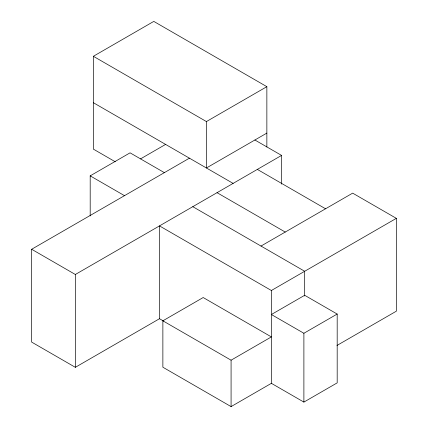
<?xml version="1.0" encoding="UTF-8"?>
<svg xmlns="http://www.w3.org/2000/svg" width="428" height="428" viewBox="0 0 428 428"><rect width="100%" height="100%" fill="white"/><g stroke="black" fill="none" stroke-linecap="round" stroke-linejoin="round"><path stroke-width="0.64" d="M115.276 161.773L93.358 149.121L93.358 56.293L153.791 21.4L266.858 86.675L266.858 147.013M90.19 215.926L90.19 175.86L130.069 152.833L164.373 172.644M140.539 158.879L165.593 144.413M93.358 56.293L206.419 121.568L266.858 86.675M159.719 318.598L75.339 367.315L31.656 342.095L31.656 249.267L189.433 158.173M266.858 133.092L206.419 167.985L206.419 121.568M31.656 249.267L75.339 274.487L281.581 155.412L281.581 184.131M260.994 246.057L352.661 193.135L396.344 218.355L396.344 311.183L336.964 345.466M162.87 320.807L203.182 297.535L271.384 336.916L231.077 360.189L162.87 320.807L162.87 367.219L231.077 406.6L271.384 383.328L303.891 402.095L337.184 382.873L337.184 314.05L304.683 295.288L271.384 314.51L303.891 333.273L337.184 314.05M163.533 321.059L159.494 318.726L159.494 225.904L271.384 290.5L396.344 218.355M254.885 140.004L281.581 155.412M257.351 169.408L325.558 208.784M93.358 102.704L233.116 183.398M217.039 192.68L285.246 232.056M192.787 206.681L304.683 271.277L304.683 295.989M90.19 175.86L124.5 195.666M303.891 333.273L303.891 402.095M271.384 290.5L271.384 383.328M231.077 360.189L231.077 406.6M75.339 274.487L75.339 367.315"/></g></svg>
